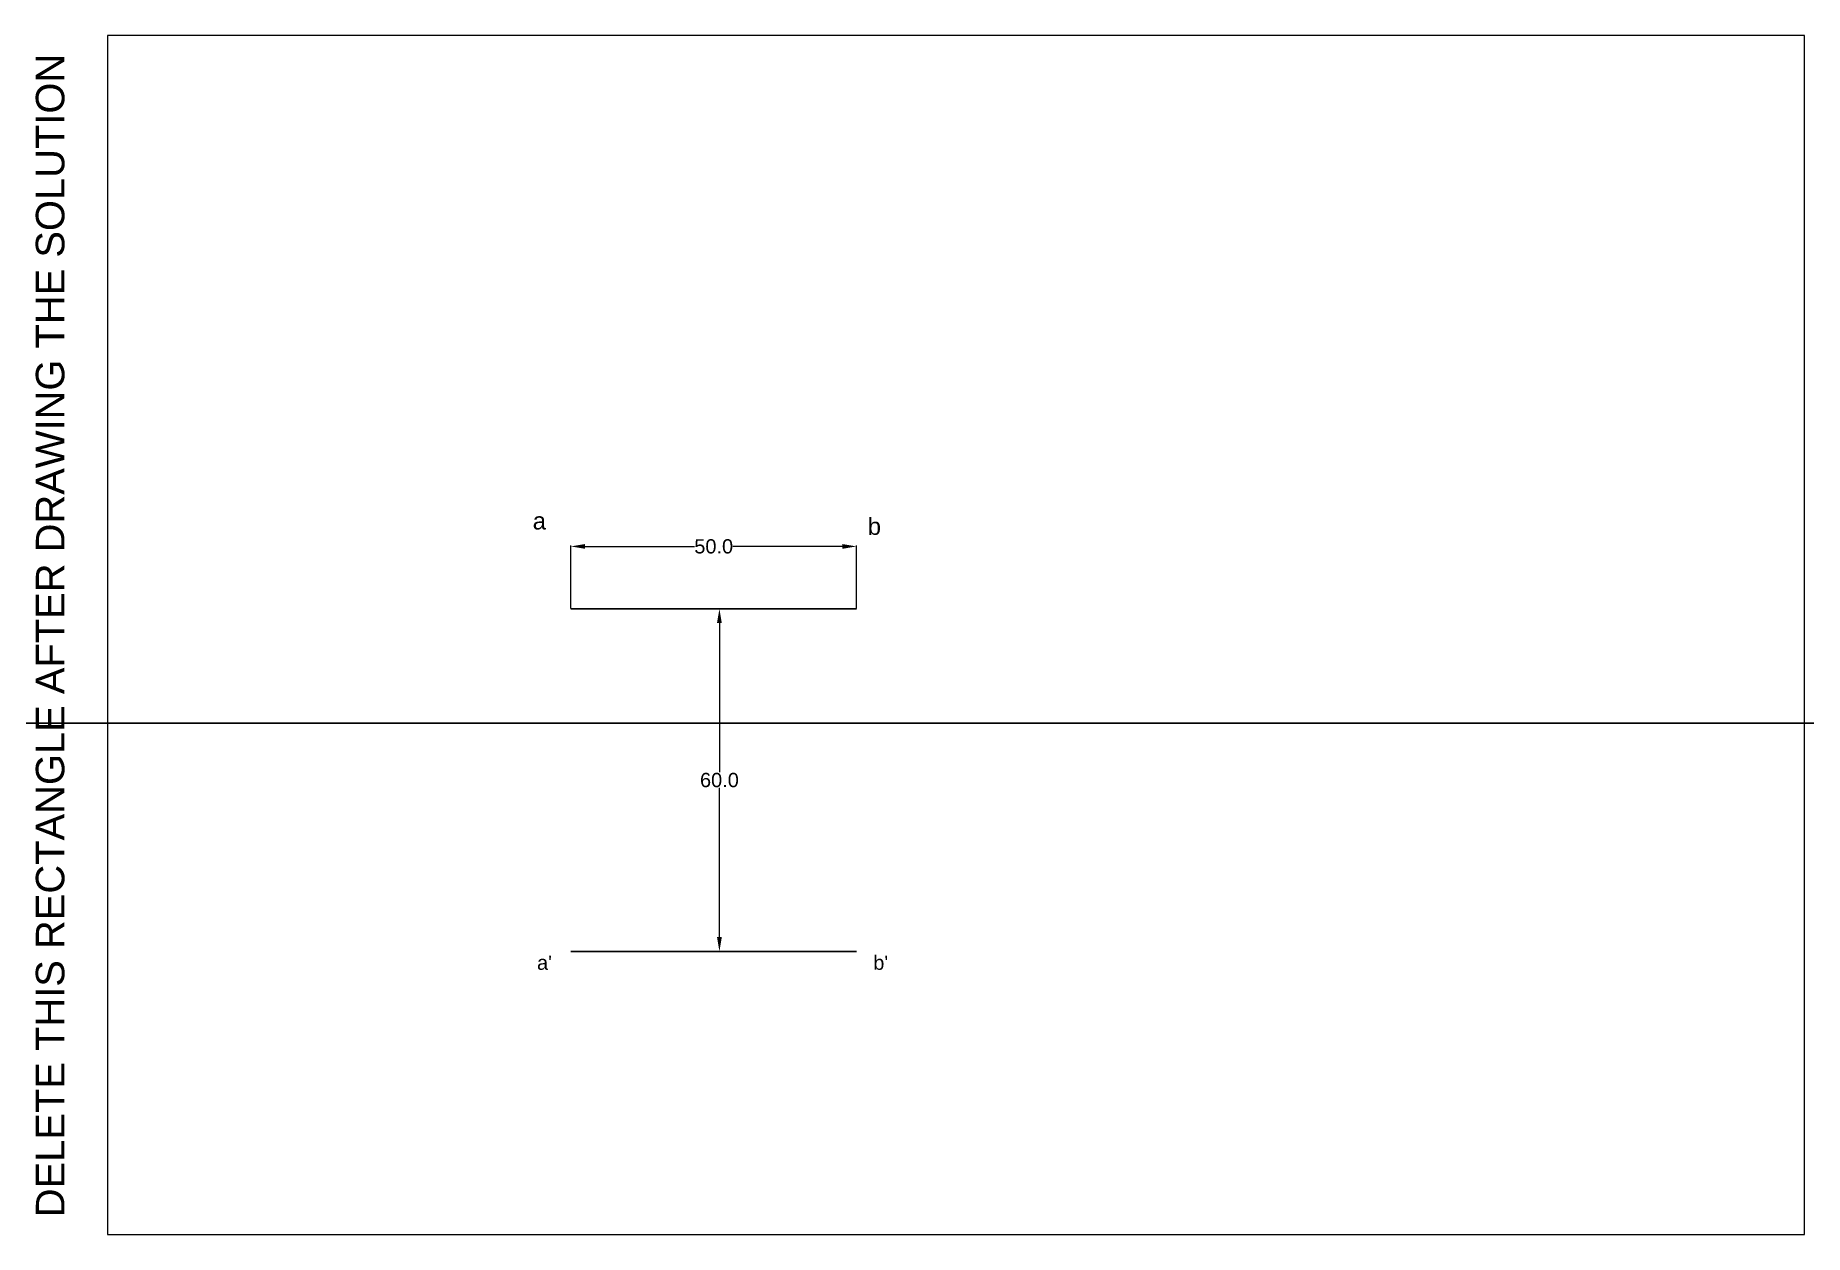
# Model space of a CAD drawing. Header units: millimetres. Extents: x -13 to 297, y 0 to 210.
import ezdxf

# ---------------------------------------------------------------- set-up
doc = ezdxf.new("R2010")
doc.units = ezdxf.units.MM
doc.layers.add('Comments', color=10, linetype='Continuous', lineweight=13, plot=False)
doc.layers.add('thick continuous', color=7, linetype='Continuous', lineweight=30)
doc.styles.get("Standard").update_dxf_attribs({"font": 'arial.ttf'})
doc.dimstyles.get("Standard").update_dxf_attribs({"dimtxt": 2.5, "dimasz": 2.5, "dimexe": 0.18, "dimexo": 0.0625, "dimgap": 0.09, "dimtad": 0, "dimtih": 1, "dimtoh": 1, "dimdec": 1, "dimzin": 0, "dimdsep": 46, "dimtxsty": 'Standard', "dimcen": 0.09, "dimadec": 0, "dimazin": 0, "dimtfac": 1, "dimtdec": 1, "dimtofl": 0, "dimtmove": 0, "dimatfit": 3, "dimfxl": 1, "dimtolj": 1, "dimtzin": 0, "dimarcsym": 0})

# ---------------------------------------------------------------- blocks, each defined once
blk = doc.blocks.new('*D1')
at = {"layer": 'Defpoints', "color": 0, "transparency": 16777216}
for p in [(131.07, 120.51), (81.07, 109.59), (131.07, 109.59)]:
    blk.add_point(p, dxfattribs=at)
at = {"layer": 'thick continuous', "color": 0, "lineweight": -2, "transparency": 16777216}
for p, q in [((81.07, 109.66), (81.07, 120.69)), ((83.57, 120.51), (102.74, 120.51)), ((128.57, 120.51), (109.4, 120.51)), ((131.07, 109.66), (131.07, 120.69))]:
    blk.add_line(p, q, dxfattribs=at)
at = {"layer": 'thick continuous', "color": 0, "transparency": 16777216}
for points in [[(83.57, 120.93), (83.57, 120.09), (81.07, 120.51)], [(128.57, 120.93), (128.57, 120.09), (131.07, 120.51)]]:
    blk.add_solid(points, dxfattribs=at)
at = {"layer": 'thick continuous', "color": 0, "lineweight": 0, "transparency": 16777216, "insert": (106.07, 120.51), "char_height": 2.5, "attachment_point": 5}
blk.add_mtext('\\A1;50.0', dxfattribs=at)
blk = doc.blocks.new('*D3')
at = {"layer": 'Defpoints', "color": 0, "transparency": 16777216}
for p in [(81.07, 109.59), (81.07, 49.59), (107.07, 49.59)]:
    blk.add_point(p, dxfattribs=at)
at = {"layer": 'thick continuous', "color": 0, "lineweight": -2, "transparency": 16777216}
for p, q in [((81.13, 109.59), (107.25, 109.59)), ((107.07, 107.09), (107.07, 80.96)), ((107.07, 52.09), (107.07, 78.23)), ((81.13, 49.59), (107.25, 49.59))]:
    blk.add_line(p, q, dxfattribs=at)
at = {"layer": 'thick continuous', "color": 0, "transparency": 16777216}
for points in [[(106.65, 107.09), (107.49, 107.09), (107.07, 109.59)], [(106.65, 52.09), (107.49, 52.09), (107.07, 49.59)]]:
    blk.add_solid(points, dxfattribs=at)
at = {"layer": 'thick continuous', "color": 0, "lineweight": 0, "transparency": 16777216, "insert": (107.07, 79.59), "char_height": 2.5, "attachment_point": 5}
blk.add_mtext('\\A1;60.0', dxfattribs=at)

msp = doc.modelspace()

# ---------------------------------------------------------------- linework, layer by layer
msp.add_lwpolyline([(0, 0), (297, 0), (297, 210), (0, 210)], close=True)
at = {"layer": 'thick continuous'}
for p, q in [((81.07, 109.59), (131.07, 109.59)), ((131.07, 49.59), (81.07, 49.59))]:
    msp.add_line(p, q, dxfattribs=at)
msp.add_xline((139.75, 89.59), (1, 0), dxfattribs=at)

# ---------------------------------------------------------------- texts
at = {"layer": 'Comments'}
msp.add_text('DELETE THIS RECTANGLE AFTER DRAWING THE SOLUTION', height=5, rotation=90, dxfattribs=at).set_placement((-7.57, 3.05))
at = {"layer": 'thick continuous', "attachment_point": 1}
for s, insert, char_height in [('a', (74.39, 126.48), 3), ("a'", (75.15, 48.87), 2.5)]:
    msp.add_mtext(s, dxfattribs=dict(at, insert=insert, char_height=char_height))
for s, width, insert, char_height in [('b', 4.5682, (133.03, 125.53), 3), ("b'", 2.7632, (134, 48.87), 2.5)]:
    msp.add_mtext_dynamic_manual_height_columns(s, width=width, gutter_width=12.5, heights=[0], dxfattribs=dict(at, insert=insert, char_height=char_height))

# ---------------------------------------------------------------- dimensions: what is measured, and where the dimension line sits
at = {"layer": 'thick continuous', "lineweight": 0}
dim = msp.add_linear_dim(base=(131.07, 120.51), p1=(81.07, 109.59), p2=(131.07, 109.59), dimstyle='Standard', dxfattribs=at)
dim.commit()
dim.dimension.update_dxf_attribs({"geometry": '*D1', "text_midpoint": (106.07, 120.51)})
dim = msp.add_aligned_dim(p1=(81.07, 109.59), p2=(81.07, 49.59), distance=26, dimstyle='Standard', dxfattribs=at)
dim.commit()
dim.dimension.update_dxf_attribs({"geometry": '*D3', "text_midpoint": (107.07, 79.59)})

doc.saveas('drawing.dxf')
